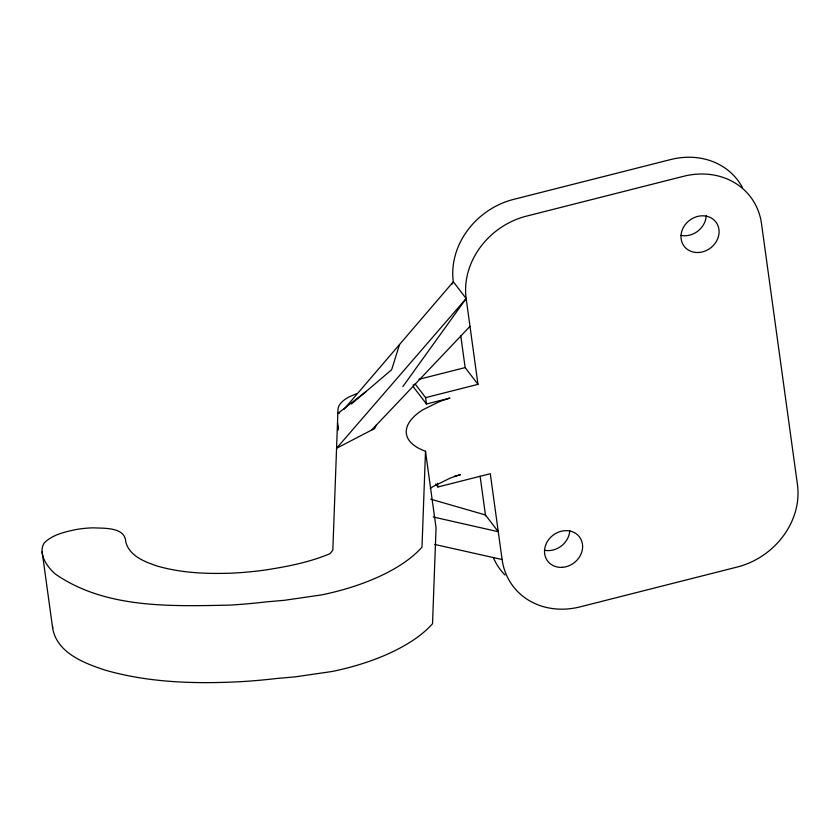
<?xml version="1.0" encoding="UTF-8"?>
<svg xmlns="http://www.w3.org/2000/svg" width="840" height="840" viewBox="0 0 840 840"><rect width="100%" height="100%" fill="white"/><g stroke="black" fill="none" stroke-linecap="round" stroke-linejoin="round"><path stroke-width="1.26" d="M337.743 430.017L337.817 423.685M338.037 429.901L338.09 426.101M413.301 384.709L413.647 387.261L426.489 404.019L449.946 398.066L439.845 401.425L422.709 409.846A69.552 30.87 -7.8 0 0 425.502 451.248L421.995 547.113A142.506 63.263 -7.8 0 1 321.457 594.92L284.393 600.296L265.766 601.933A276.15 122.588 -7.8 0 1 229.488 605.125C171.024 606.26 105.136 608.853 55.052 573.836C47.061 566.8 37.674 553.486 44.215 542.945C52.521 534.681 64.585 531.951 75.673 529.62A52.427 23.279 -7.8 0 1 93.072 527.835C103.772 528.444 125.129 526.785 125.748 541.779C129.255 555.986 144.837 561.897 157.3 566.066C180.621 572.827 205.149 573.962 229.278 573.237A160.934 71.442 -7.8 0 0 265.346 570.003C287.332 566.57 309.53 562.349 330.099 553.613L332.829 550.148L337.985 409.574A35.396 15.708 -7.8 0 1 349.146 396.889L356.895 393.572M399.536 344.516L391.65 369.726L351.456 403.977M376.278 424.977L374.619 428.505L336.567 448.276L466.158 298.536A73.048 63.473 -37.4 0 1 526.312 216.174L683.487 176.316A73.048 63.473 -37.4 0 1 761.502 223.65L797.454 484.649A73.048 63.473 -37.4 0 1 737.3 567.01L580.125 606.858A73.048 63.473 -37.4 0 1 502.1 559.534L434.774 544.467M452.046 284.056L453.327 281.778A73.048 63.473 -37.4 0 1 513.481 199.416L670.656 159.558A73.048 63.473 -37.4 0 1 742.529 187.709M402.843 386.61L466.158 298.536L453.327 281.778L343.917 409.385M469.991 326.351L371.616 430.07M366.167 391.44L337.838 413.459L339.181 413.322M419.013 379.292L465.14 367.594L477.981 384.353L425.607 397.635L415.034 383.838M454.325 476.228L460.499 474.653L450.387 478.013L433.251 486.444A69.552 30.87 -7.8 0 0 430.248 488.481M435.645 484.029L437.913 486.99L490.287 473.707L502.1 559.534M433.23 516.978L498.278 531.72L485.436 514.962L430.763 499.17M42.147 551.807L52.689 628.394C57.088 652.911 84.126 663.201 105.021 670.089C148.743 682.71 194.87 684.001 240.041 681.712A276.15 122.588 -7.8 0 0 276.308 678.521L294.945 676.883L332.01 671.506A142.506 63.263 -7.8 0 0 432.537 623.7L436.055 527.846L425.502 451.248M466.158 298.536L477.981 384.353M460.73 335.57L465.14 367.594M480.102 476.165L485.562 515.875M425.607 397.635L426.489 404.019M437.388 483.157L437.913 486.99M52.616 626.409L52.689 628.394M569.772 530.534A19.971 17.357 -37.4 0 1 544.415 550.242M706.24 215.68A19.971 17.357 -37.4 0 1 680.883 235.389M504.987 574.97A73.048 63.473 -37.4 0 1 493.269 557.424M562.517 567.325A19.971 17.357 -37.4 0 0 580.566 538.598A19.971 17.357 -37.4 0 0 547.627 541.128A19.971 17.357 -37.4 0 0 562.517 567.325M698.985 252.472A19.971 17.357 -37.4 0 0 717.034 223.734A19.971 17.357 -37.4 0 0 684.096 226.275A19.971 17.357 -37.4 0 0 698.985 252.472"/></g></svg>
